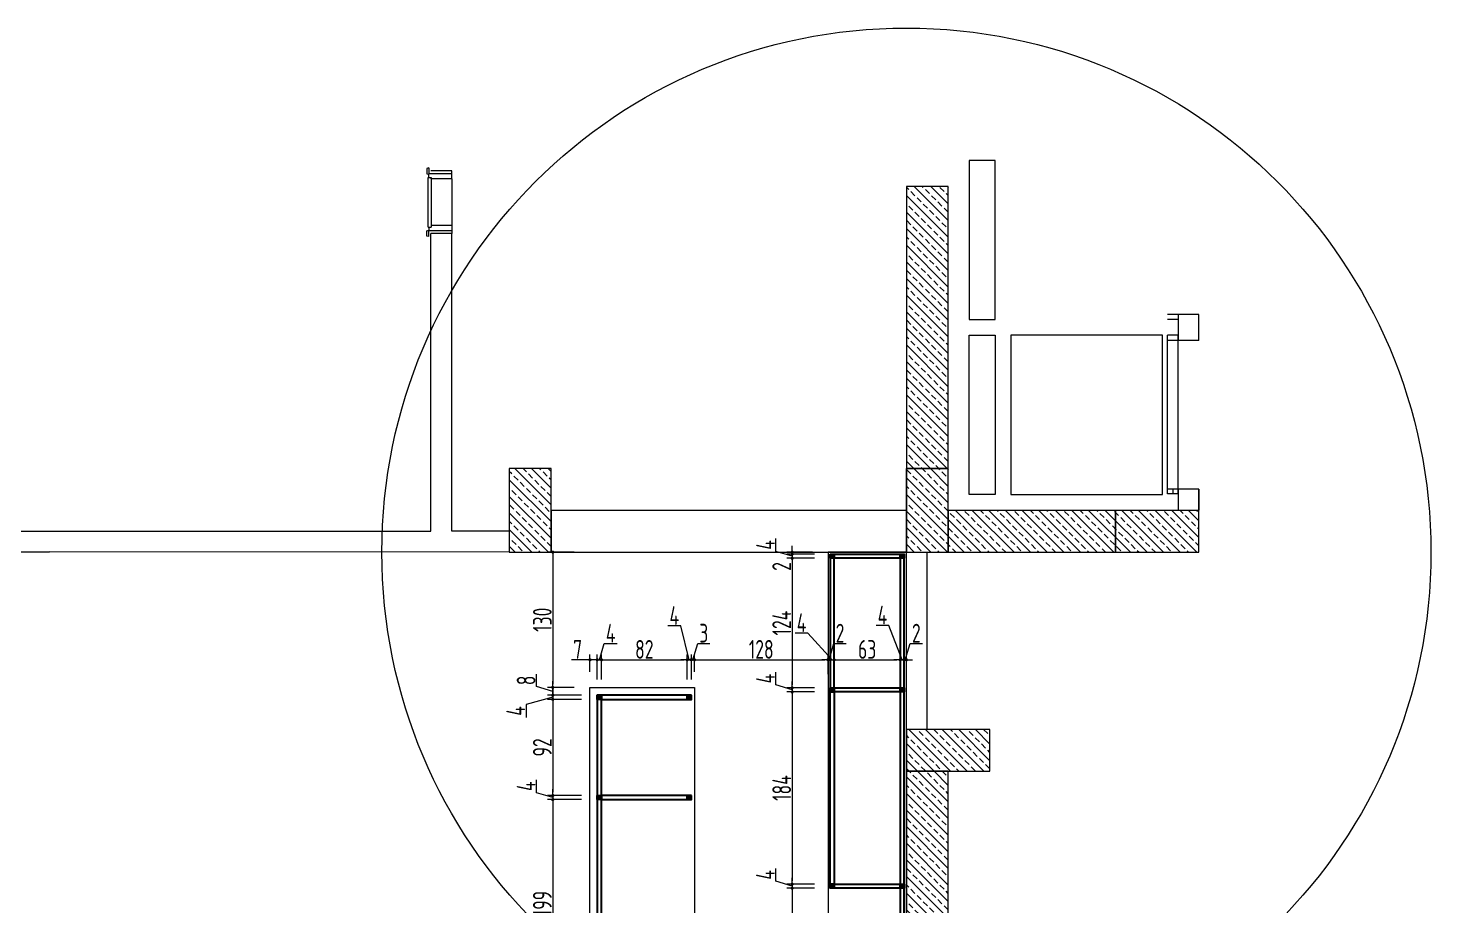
# Model space of a CAD drawing. Extents: x 309271 to 319232, y 6123 to 12941.
# Drawn here: x 310231 to 311573, y 12100 to 12941 of the extents above; entities that cross this region are included whole.
import ezdxf

# ---------------------------------------------------------------- set-up
doc = ezdxf.new("R2010")
doc.units = 0
doc.header["$LTSCALE"] = 25
doc.header["$MEASUREMENT"] = 0
doc.header["$PDSIZE"] = -500
doc.linetypes.add('DASHED', pattern=[0.75, 0.5, -0.25])
doc.linetypes.add('DUZ', pattern=[0])
doc.layers.get('0').update_dxf_attribs({"linetype": 'CONTINUOUS', "lineweight": 0})
doc.layers.get('DEFPOINTS').update_dxf_attribs({"linetype": 'CONTINUOUS', "lineweight": 0})
for name, color, linetype, lineweight in [('1-ASANSÖR', 6, 'DUZ', 0), ('ARK_AHŞAP', 45, 'CONTINUOUS', 15), ('DUVAR', 11, 'CONTINUOUS', 0), ('MERD_IZDUSUM', 8, 'DASHED', 0), ('t_dograma', 4, 'CONTINUOUS', 0), ('t_kolon_rev', 1, 'CONTINUOUS', 0), ('t_kolon_tarama_rev', 9, 'CONTINUOUS', 0)]:
    doc.layers.add(name, color=color, linetype=linetype, lineweight=lineweight)
doc.layers.add('Kıtc-002 Çizgi', color=7, linetype='CONTINUOUS')
doc.layers.add('Kıtc-040 Detay', color=7, linetype='CONTINUOUS')
doc.styles.add('DIM', font='dim', dxfattribs={"width": 0.8})
doc.dimstyles.new('mcv100 OLCU', dxfattribs={"dimtxt": 18, "dimasz": 3, "dimexe": 5, "dimexo": 15, "dimgap": 1, "dimtad": 1, "dimdec": 0, "dimzin": 9, "dimtxsty": 'DIM', "dimblk": 'DOT', "dimcen": 2.5, "dimclrd": 256, "dimclre": 256, "dimclrt": 256, "dimadec": 1, "dimazin": 1, "dimtfac": 1, "dimtdec": 0, "dimtmove": 0, "dimatfit": 3, "dimldrblk": 'DOT', "dimfxl": 1, "dimlwd": -1, "dimlwe": -1, "dimarcsym": 0})
pattern_1 = [(135, (94215.629, -583423.421), (-7.95495129, -7.95495129), []), (135, (94215.629, -583415.466), (-7.95495129, -7.95495129), [5.625, -2.8125])]

# ---------------------------------------------------------------- blocks, each defined once
blk = doc.blocks.new('A$C14D17327')
at = {"layer": 'Kıtc-002 Çizgi', "color": 1, "elevation": 0}
blk.add_lwpolyline([(0, 4), (4, 4), (4, 0), (0, 0)], close=True, dxfattribs=at)
for points in [[(0, 4), (4, 0)], [(0, 0), (4, 4)]]:
    blk.add_lwpolyline(points, dxfattribs=at)
blk = doc.blocks.new('_Dot')
at = {"color": 0, "linetype": 'ByBlock', "lineweight": -2}
blk.add_line((-0.5, 0), (-1, 0), dxfattribs=at)
at = {"color": 0, "linetype": 'ByBlock', "const_width": 0.5}
blk.add_lwpolyline([(-0.25, 0, 1), (0.25, 0, 1)], format="xyb", close=True, dxfattribs=at)
blk = doc.blocks.new('*D155')
at = {"ltscale": 0.1, "transparency": 16777216}
for p, q in [((310753.5, 12439), (310727.9, 12439)), ((310732.9, 12436), (310732.9, 12312.4)), ((310753.5, 12309.4), (310727.9, 12309.4))]:
    blk.add_line(p, q, dxfattribs=at)
at = {"layer": 'DEFPOINTS', "color": 0, "ltscale": 0.1, "transparency": 16777216}
for p in [(310768.5, 12439), (310732.9, 12309.4), (310768.5, 12309.4)]:
    blk.add_point(p, dxfattribs=at)
at = {"ltscale": 0.1, "transparency": 16777216, "xscale": 3, "yscale": 3, "zscale": 3}
for p, rotation in [((310732.9, 12439), 90), ((310732.9, 12309.4), 270)]:
    blk.add_blockref('_Dot', p, dxfattribs=dict(at, rotation=rotation))
at = {"ltscale": 0.1, "transparency": 16777216, "insert": (310722.9, 12374.2), "char_height": 18, "attachment_point": 5, "rotation": 90, "style": 'DIM'}
blk.add_mtext('130', dxfattribs=at)
blk = doc.blocks.new('*D156')
at = {"ltscale": 0.1, "transparency": 16777216}
for p, q in [((310717.4, 12310.3), (310717.4, 12321.9)), ((310732.9, 12312.4), (310732.9, 12315.4)), ((310732.9, 12305.6), (310717.4, 12310.3)), ((310753.5, 12309.4), (310727.9, 12309.4)), ((310760.5, 12301.9), (310727.9, 12301.9)), ((310732.9, 12309.4), (310732.9, 12301.9)), ((310732.9, 12309.4), (310732.9, 12301.9)), ((310732.9, 12298.9), (310732.9, 12295.9))]:
    blk.add_line(p, q, dxfattribs=at)
at = {"layer": 'DEFPOINTS', "color": 0, "ltscale": 0.1, "transparency": 16777216}
for p in [(310732.9, 12301.9), (310768.5, 12309.4), (310775.5, 12301.9)]:
    blk.add_point(p, dxfattribs=at)
at = {"ltscale": 0.1, "transparency": 16777216, "xscale": 3, "yscale": 3, "zscale": 3}
for p, rotation in [((310732.9, 12309.4), 270), ((310732.9, 12301.9), 90)]:
    blk.add_blockref('_Dot', p, dxfattribs=dict(at, rotation=rotation))
at = {"ltscale": 0.1, "transparency": 16777216, "insert": (310707.4, 12316.1), "char_height": 18, "attachment_point": 5, "rotation": 90, "style": 'DIM'}
blk.add_mtext('8', dxfattribs=at)
blk = doc.blocks.new('*D157')
at = {"ltscale": 0.1, "transparency": 16777216}
for p, q in [((310732.9, 12299.9), (310707.4, 12292.9)), ((310760.5, 12301.9), (310727.9, 12301.9)), ((310732.9, 12304.9), (310732.9, 12307.9)), ((310732.9, 12301.9), (310732.9, 12297.9)), ((310732.9, 12301.9), (310732.9, 12297.9)), ((310707.4, 12292.9), (310707.4, 12280.6)), ((310760.5, 12297.9), (310727.9, 12297.9)), ((310732.9, 12294.9), (310732.9, 12291.9))]:
    blk.add_line(p, q, dxfattribs=at)
at = {"layer": 'DEFPOINTS', "color": 0, "ltscale": 0.1, "transparency": 16777216}
for p in [(310775.5, 12301.9), (310732.9, 12297.9), (310775.5, 12297.9)]:
    blk.add_point(p, dxfattribs=at)
at = {"ltscale": 0.1, "transparency": 16777216, "xscale": 3, "yscale": 3, "zscale": 3}
for p, rotation in [((310732.9, 12301.9), 270), ((310732.9, 12297.9), 90)]:
    blk.add_blockref('_Dot', p, dxfattribs=dict(at, rotation=rotation))
at = {"ltscale": 0.1, "transparency": 16777216, "insert": (310697.4, 12286.8), "char_height": 18, "attachment_point": 5, "rotation": 90, "style": 'DIM'}
blk.add_mtext('4', dxfattribs=at)
blk = doc.blocks.new('*D158')
at = {"ltscale": 0.1, "transparency": 16777216}
for p, q in [((310760.5, 12297.9), (310727.9, 12297.9)), ((310732.9, 12294.9), (310732.9, 12208.9)), ((310760.5, 12205.9), (310727.9, 12205.9))]:
    blk.add_line(p, q, dxfattribs=at)
at = {"layer": 'DEFPOINTS', "color": 0, "ltscale": 0.1, "transparency": 16777216}
for p in [(310775.5, 12297.9), (310732.9, 12205.9), (310775.5, 12205.9)]:
    blk.add_point(p, dxfattribs=at)
at = {"ltscale": 0.1, "transparency": 16777216, "xscale": 3, "yscale": 3, "zscale": 3}
for p, rotation in [((310732.9, 12297.9), 90), ((310732.9, 12205.9), 270)]:
    blk.add_blockref('_Dot', p, dxfattribs=dict(at, rotation=rotation))
at = {"ltscale": 0.1, "transparency": 16777216, "insert": (310722.9, 12251.9), "char_height": 18, "attachment_point": 5, "rotation": 90, "style": 'DIM'}
blk.add_mtext('92', dxfattribs=at)
blk = doc.blocks.new('*D167')
at = {"ltscale": 0.1, "transparency": 16777216}
for p, q in [((310717.4, 12208.5), (310717.4, 12220.8)), ((310732.9, 12203.9), (310717.4, 12208.5)), ((310760.5, 12205.9), (310727.9, 12205.9)), ((310732.9, 12208.9), (310732.9, 12211.9)), ((310732.9, 12205.9), (310732.9, 12201.9)), ((310732.9, 12205.9), (310732.9, 12201.9)), ((310760.5, 12201.9), (310727.9, 12201.9)), ((310732.9, 12198.9), (310732.9, 12195.9))]:
    blk.add_line(p, q, dxfattribs=at)
at = {"layer": 'DEFPOINTS', "color": 0, "ltscale": 0.1, "transparency": 16777216}
for p in [(310775.5, 12205.9), (310732.9, 12201.9), (310775.5, 12201.9)]:
    blk.add_point(p, dxfattribs=at)
at = {"ltscale": 0.1, "transparency": 16777216, "xscale": 3, "yscale": 3, "zscale": 3}
for p, rotation in [((310732.9, 12205.9), 270), ((310732.9, 12201.9), 90)]:
    blk.add_blockref('_Dot', p, dxfattribs=dict(at, rotation=rotation))
at = {"ltscale": 0.1, "transparency": 16777216, "insert": (310707.4, 12214.7), "char_height": 18, "attachment_point": 5, "rotation": 90, "style": 'DIM'}
blk.add_mtext('4', dxfattribs=at)
blk = doc.blocks.new('*D168')
at = {"ltscale": 0.1, "transparency": 16777216}
for p, q in [((310760.5, 12201.9), (310727.9, 12201.9)), ((310732.9, 12198.9), (310732.9, 12005.9)), ((310760.5, 12002.9), (310727.9, 12002.9))]:
    blk.add_line(p, q, dxfattribs=at)
at = {"layer": 'DEFPOINTS', "color": 0, "ltscale": 0.1, "transparency": 16777216}
for p in [(310775.5, 12201.9), (310732.9, 12002.9), (310775.5, 12002.9)]:
    blk.add_point(p, dxfattribs=at)
at = {"ltscale": 0.1, "transparency": 16777216, "xscale": 3, "yscale": 3, "zscale": 3}
for p, rotation in [((310732.9, 12201.9), 90), ((310732.9, 12002.9), 270)]:
    blk.add_blockref('_Dot', p, dxfattribs=dict(at, rotation=rotation))
at = {"ltscale": 0.1, "transparency": 16777216, "insert": (310722.9, 12102.4), "char_height": 18, "attachment_point": 5, "rotation": 90, "style": 'DIM'}
blk.add_mtext('199', dxfattribs=at)
blk = doc.blocks.new('*D175')
at = {"ltscale": 0.1, "transparency": 16777216}
for p, q in [((310768.5, 12324.4), (310768.5, 12340.8)), ((310775.5, 12316.9), (310775.5, 12340.8)), ((310765.5, 12335.8), (310750.9, 12335.8)), ((310775.5, 12335.8), (310768.5, 12335.8)), ((310778.5, 12335.8), (310781.5, 12335.8))]:
    blk.add_line(p, q, dxfattribs=at)
at = {"layer": 'DEFPOINTS', "color": 0, "ltscale": 0.1, "transparency": 16777216}
for p in [(310775.5, 12335.8), (310768.5, 12309.4), (310775.5, 12301.9)]:
    blk.add_point(p, dxfattribs=at)
at = {"ltscale": 0.1, "transparency": 16777216, "xscale": 3, "yscale": 3, "zscale": 3}
blk.add_blockref('_Dot', (310768.5, 12335.8), dxfattribs=at)
at = {"ltscale": 0.1, "transparency": 16777216, "xscale": 3, "yscale": 3, "zscale": 3, "rotation": 180}
blk.add_blockref('_Dot', (310775.5, 12335.8), dxfattribs=at)
at = {"ltscale": 0.1, "transparency": 16777216, "insert": (310756.7, 12345.8), "char_height": 18, "attachment_point": 5, "style": 'DIM'}
blk.add_mtext('7', dxfattribs=at)
blk = doc.blocks.new('*D176')
at = {"ltscale": 0.1, "transparency": 16777216}
for p, q in [((310775.5, 12316.9), (310775.5, 12340.8)), ((310777.5, 12335.8), (310782.1, 12351.3)), ((310779.5, 12316.9), (310779.5, 12340.8)), ((310782.1, 12351.3), (310794.4, 12351.3)), ((310772.5, 12335.8), (310769.5, 12335.8)), ((310775.5, 12335.8), (310779.5, 12335.8)), ((310775.5, 12335.8), (310779.5, 12335.8)), ((310782.5, 12335.8), (310785.5, 12335.8))]:
    blk.add_line(p, q, dxfattribs=at)
at = {"layer": 'DEFPOINTS', "color": 0, "ltscale": 0.1, "transparency": 16777216}
for p in [(310779.5, 12335.8), (310775.5, 12301.9), (310779.5, 12301.9)]:
    blk.add_point(p, dxfattribs=at)
at = {"ltscale": 0.1, "transparency": 16777216, "xscale": 3, "yscale": 3, "zscale": 3}
blk.add_blockref('_Dot', (310775.5, 12335.8), dxfattribs=at)
at = {"ltscale": 0.1, "transparency": 16777216, "xscale": 3, "yscale": 3, "zscale": 3, "rotation": 180}
blk.add_blockref('_Dot', (310779.5, 12335.8), dxfattribs=at)
at = {"ltscale": 0.1, "transparency": 16777216, "insert": (310788.3, 12361.3), "char_height": 18, "attachment_point": 5, "style": 'DIM'}
blk.add_mtext('4', dxfattribs=at)
blk = doc.blocks.new('*D177')
at = {"ltscale": 0.1, "transparency": 16777216}
for p, q in [((310779.5, 12316.9), (310779.5, 12340.8)), ((310861.5, 12316.9), (310861.5, 12340.8)), ((310782.5, 12335.8), (310858.5, 12335.8))]:
    blk.add_line(p, q, dxfattribs=at)
at = {"layer": 'DEFPOINTS', "color": 0, "ltscale": 0.1, "transparency": 16777216}
for p in [(310861.5, 12335.8), (310779.5, 12301.9), (310861.5, 12301.9)]:
    blk.add_point(p, dxfattribs=at)
at = {"ltscale": 0.1, "transparency": 16777216, "xscale": 3, "yscale": 3, "zscale": 3, "rotation": 180}
blk.add_blockref('_Dot', (310779.5, 12335.8), dxfattribs=at)
at = {"ltscale": 0.1, "transparency": 16777216, "xscale": 3, "yscale": 3, "zscale": 3}
blk.add_blockref('_Dot', (310861.5, 12335.8), dxfattribs=at)
at = {"ltscale": 0.1, "transparency": 16777216, "insert": (310820.5, 12345.8), "char_height": 18, "attachment_point": 5, "style": 'DIM'}
blk.add_mtext('82', dxfattribs=at)
blk = doc.blocks.new('*D178')
at = {"ltscale": 0.1, "transparency": 16777216}
for p, q in [((310855.4, 12368.2), (310843.1, 12368.2)), ((310863.5, 12335.8), (310855.4, 12368.2)), ((310861.5, 12316.9), (310861.5, 12340.8)), ((310865.5, 12316.9), (310865.5, 12340.8)), ((310858.5, 12335.8), (310855.5, 12335.8)), ((310861.5, 12335.8), (310865.5, 12335.8)), ((310861.5, 12335.8), (310865.5, 12335.8)), ((310868.5, 12335.8), (310871.5, 12335.8))]:
    blk.add_line(p, q, dxfattribs=at)
at = {"layer": 'DEFPOINTS', "color": 0, "ltscale": 0.1, "transparency": 16777216}
for p in [(310865.5, 12335.8), (310861.5, 12301.9), (310865.5, 12301.9)]:
    blk.add_point(p, dxfattribs=at)
at = {"ltscale": 0.1, "transparency": 16777216, "xscale": 3, "yscale": 3, "zscale": 3}
blk.add_blockref('_Dot', (310861.5, 12335.8), dxfattribs=at)
at = {"ltscale": 0.1, "transparency": 16777216, "xscale": 3, "yscale": 3, "zscale": 3, "rotation": 180}
blk.add_blockref('_Dot', (310865.5, 12335.8), dxfattribs=at)
at = {"ltscale": 0.1, "transparency": 16777216, "insert": (310849.2, 12378.2), "char_height": 18, "attachment_point": 5, "style": 'DIM'}
blk.add_mtext('4', dxfattribs=at)
blk = doc.blocks.new('*D179')
at = {"ltscale": 0.1, "transparency": 16777216}
for p, q in [((310865.5, 12316.9), (310865.5, 12340.8)), ((310867, 12335.8), (310871.6, 12351.3)), ((310868.5, 12324.4), (310868.5, 12340.8)), ((310871.6, 12351.3), (310883.2, 12351.3)), ((310862.5, 12335.8), (310859.5, 12335.8)), ((310865.5, 12335.8), (310868.5, 12335.8)), ((310865.5, 12335.8), (310868.5, 12335.8)), ((310871.5, 12335.8), (310874.5, 12335.8))]:
    blk.add_line(p, q, dxfattribs=at)
at = {"layer": 'DEFPOINTS', "color": 0, "ltscale": 0.1, "transparency": 16777216}
for p in [(310868.5, 12335.8), (310865.5, 12301.9), (310868.5, 12309.4)]:
    blk.add_point(p, dxfattribs=at)
at = {"ltscale": 0.1, "transparency": 16777216, "xscale": 3, "yscale": 3, "zscale": 3}
blk.add_blockref('_Dot', (310865.5, 12335.8), dxfattribs=at)
at = {"ltscale": 0.1, "transparency": 16777216, "xscale": 3, "yscale": 3, "zscale": 3, "rotation": 180}
blk.add_blockref('_Dot', (310868.5, 12335.8), dxfattribs=at)
at = {"ltscale": 0.1, "transparency": 16777216, "insert": (310877.4, 12361.3), "char_height": 18, "attachment_point": 5, "style": 'DIM'}
blk.add_mtext('3', dxfattribs=at)
blk = doc.blocks.new('*D180')
at = {"ltscale": 0.1, "transparency": 16777216}
for p, q in [((310868.5, 12324.4), (310868.5, 12340.8)), ((310996.3, 12322), (310996.3, 12340.8)), ((310871.5, 12335.8), (310993.3, 12335.8))]:
    blk.add_line(p, q, dxfattribs=at)
at = {"layer": 'DEFPOINTS', "color": 0, "ltscale": 0.1, "transparency": 16777216}
for p in [(310996.3, 12335.8), (310868.5, 12309.4), (310996.3, 12307)]:
    blk.add_point(p, dxfattribs=at)
at = {"ltscale": 0.1, "transparency": 16777216, "xscale": 3, "yscale": 3, "zscale": 3, "rotation": 180}
blk.add_blockref('_Dot', (310868.5, 12335.8), dxfattribs=at)
at = {"ltscale": 0.1, "transparency": 16777216, "xscale": 3, "yscale": 3, "zscale": 3}
blk.add_blockref('_Dot', (310996.3, 12335.8), dxfattribs=at)
at = {"ltscale": 0.1, "transparency": 16777216, "insert": (310932.4, 12345.8), "char_height": 18, "attachment_point": 5, "style": 'DIM'}
blk.add_mtext('128', dxfattribs=at)
blk = doc.blocks.new('*D181')
at = {"ltscale": 0.1, "transparency": 16777216}
for p, q in [((310996.3, 12322), (310996.3, 12340.8)), ((310997.3, 12335.8), (311002, 12351.3)), ((310998.3, 12324), (310998.3, 12340.8)), ((311002, 12351.3), (311013.6, 12351.3)), ((310993.3, 12335.8), (310990.3, 12335.8)), ((310996.3, 12335.8), (310998.3, 12335.8)), ((310996.3, 12335.8), (310998.3, 12335.8)), ((311001.3, 12335.8), (311004.3, 12335.8))]:
    blk.add_line(p, q, dxfattribs=at)
at = {"layer": 'DEFPOINTS', "color": 0, "ltscale": 0.1, "transparency": 16777216}
for p in [(310998.3, 12335.8), (310996.3, 12307), (310998.3, 12309)]:
    blk.add_point(p, dxfattribs=at)
at = {"ltscale": 0.1, "transparency": 16777216, "xscale": 3, "yscale": 3, "zscale": 3}
blk.add_blockref('_Dot', (310996.3, 12335.8), dxfattribs=at)
at = {"ltscale": 0.1, "transparency": 16777216, "xscale": 3, "yscale": 3, "zscale": 3, "rotation": 180}
blk.add_blockref('_Dot', (310998.3, 12335.8), dxfattribs=at)
at = {"ltscale": 0.1, "transparency": 16777216, "insert": (311007.8, 12361.3), "char_height": 18, "attachment_point": 5, "style": 'DIM'}
blk.add_mtext('2', dxfattribs=at)
blk = doc.blocks.new('*D182')
at = {"ltscale": 0.1, "transparency": 16777216}
for p, q in [((310977.1, 12361.3), (310964.9, 12361.3)), ((311000.3, 12335.8), (310977.1, 12361.3)), ((310998.3, 12324), (310998.3, 12340.8)), ((311002.3, 12324), (311002.3, 12340.8)), ((310995.3, 12335.8), (310992.3, 12335.8)), ((310998.3, 12335.8), (311002.3, 12335.8)), ((310998.3, 12335.8), (311002.3, 12335.8)), ((311005.3, 12335.8), (311008.3, 12335.8))]:
    blk.add_line(p, q, dxfattribs=at)
at = {"layer": 'DEFPOINTS', "color": 0, "ltscale": 0.1, "transparency": 16777216}
for p in [(311002.3, 12335.8), (310998.3, 12309), (311002.3, 12309)]:
    blk.add_point(p, dxfattribs=at)
at = {"ltscale": 0.1, "transparency": 16777216, "xscale": 3, "yscale": 3, "zscale": 3}
blk.add_blockref('_Dot', (310998.3, 12335.8), dxfattribs=at)
at = {"ltscale": 0.1, "transparency": 16777216, "xscale": 3, "yscale": 3, "zscale": 3, "rotation": 180}
blk.add_blockref('_Dot', (311002.3, 12335.8), dxfattribs=at)
at = {"ltscale": 0.1, "transparency": 16777216, "insert": (310971, 12371.3), "char_height": 18, "attachment_point": 5, "style": 'DIM'}
blk.add_mtext('4', dxfattribs=at)
blk = doc.blocks.new('*D183')
at = {"ltscale": 0.1, "transparency": 16777216}
for p, q in [((311002.3, 12324), (311002.3, 12340.8)), ((311065.3, 12324), (311065.3, 12340.8)), ((311005.3, 12335.8), (311062.3, 12335.8))]:
    blk.add_line(p, q, dxfattribs=at)
at = {"layer": 'DEFPOINTS', "color": 0, "ltscale": 0.1, "transparency": 16777216}
for p in [(311065.3, 12335.8), (311002.3, 12309), (311065.3, 12309)]:
    blk.add_point(p, dxfattribs=at)
at = {"ltscale": 0.1, "transparency": 16777216, "xscale": 3, "yscale": 3, "zscale": 3, "rotation": 180}
blk.add_blockref('_Dot', (311002.3, 12335.8), dxfattribs=at)
at = {"ltscale": 0.1, "transparency": 16777216, "xscale": 3, "yscale": 3, "zscale": 3}
blk.add_blockref('_Dot', (311065.3, 12335.8), dxfattribs=at)
at = {"ltscale": 0.1, "transparency": 16777216, "insert": (311033.8, 12345.8), "char_height": 18, "attachment_point": 5, "style": 'DIM'}
blk.add_mtext('63', dxfattribs=at)
blk = doc.blocks.new('*D184')
at = {"ltscale": 0.1, "transparency": 16777216}
for p, q in [((311054.6, 12368.7), (311042.3, 12368.7)), ((311067.3, 12335.8), (311054.6, 12368.7)), ((311065.3, 12324), (311065.3, 12340.8)), ((311069.3, 12324), (311069.3, 12340.8)), ((311062.3, 12335.8), (311059.3, 12335.8)), ((311065.3, 12335.8), (311069.3, 12335.8)), ((311065.3, 12335.8), (311069.3, 12335.8)), ((311072.3, 12335.8), (311075.3, 12335.8))]:
    blk.add_line(p, q, dxfattribs=at)
at = {"layer": 'DEFPOINTS', "color": 0, "ltscale": 0.1, "transparency": 16777216}
for p in [(311069.3, 12335.8), (311065.3, 12309), (311069.3, 12309)]:
    blk.add_point(p, dxfattribs=at)
at = {"ltscale": 0.1, "transparency": 16777216, "xscale": 3, "yscale": 3, "zscale": 3}
blk.add_blockref('_Dot', (311065.3, 12335.8), dxfattribs=at)
at = {"ltscale": 0.1, "transparency": 16777216, "xscale": 3, "yscale": 3, "zscale": 3, "rotation": 180}
blk.add_blockref('_Dot', (311069.3, 12335.8), dxfattribs=at)
at = {"ltscale": 0.1, "transparency": 16777216, "insert": (311048.4, 12378.7), "char_height": 18, "attachment_point": 5, "style": 'DIM'}
blk.add_mtext('4', dxfattribs=at)
blk = doc.blocks.new('*D185')
at = {"ltscale": 0.1, "transparency": 16777216}
for p, q in [((311069.3, 12324), (311069.3, 12340.8)), ((311070.3, 12335.8), (311075, 12351.3)), ((311071.3, 12324), (311071.3, 12340.8)), ((311075, 12351.3), (311086.6, 12351.3)), ((311066.3, 12335.8), (311063.3, 12335.8)), ((311069.3, 12335.8), (311071.3, 12335.8)), ((311069.3, 12335.8), (311071.3, 12335.8)), ((311074.3, 12335.8), (311077.3, 12335.8))]:
    blk.add_line(p, q, dxfattribs=at)
at = {"layer": 'DEFPOINTS', "color": 0, "ltscale": 0.1, "transparency": 16777216}
for p in [(311071.3, 12335.8), (311069.3, 12309), (311071.3, 12309)]:
    blk.add_point(p, dxfattribs=at)
at = {"ltscale": 0.1, "transparency": 16777216, "xscale": 3, "yscale": 3, "zscale": 3}
blk.add_blockref('_Dot', (311069.3, 12335.8), dxfattribs=at)
at = {"ltscale": 0.1, "transparency": 16777216, "xscale": 3, "yscale": 3, "zscale": 3, "rotation": 180}
blk.add_blockref('_Dot', (311071.3, 12335.8), dxfattribs=at)
at = {"ltscale": 0.1, "transparency": 16777216, "insert": (311080.8, 12361.3), "char_height": 18, "attachment_point": 5, "style": 'DIM'}
blk.add_mtext('2', dxfattribs=at)
blk = doc.blocks.new('*D186')
at = {"ltscale": 0.1, "transparency": 16777216}
for p, q in [((310981.3, 12439), (310957, 12439)), ((310983.3, 12437), (310957, 12437)), ((310962, 12442), (310962, 12445)), ((310962, 12439), (310962, 12437)), ((310962, 12434), (310962, 12419.4))]:
    blk.add_line(p, q, dxfattribs=at)
at = {"layer": 'DEFPOINTS', "color": 0, "ltscale": 0.1, "transparency": 16777216}
for p in [(310962, 12437), (310996.3, 12439), (310998.3, 12437)]:
    blk.add_point(p, dxfattribs=at)
at = {"ltscale": 0.1, "transparency": 16777216, "xscale": 3, "yscale": 3, "zscale": 3}
for p, rotation in [((310962, 12439), 270), ((310962, 12437), 90)]:
    blk.add_blockref('_Dot', p, dxfattribs=dict(at, rotation=rotation))
at = {"ltscale": 0.1, "transparency": 16777216, "insert": (310952, 12425.2), "char_height": 18, "attachment_point": 5, "rotation": 90, "style": 'DIM'}
blk.add_mtext('2', dxfattribs=at)
blk = doc.blocks.new('*D187')
at = {"ltscale": 0.1, "transparency": 16777216}
for p, q in [((310946.5, 12439.7), (310946.5, 12451.9)), ((310962, 12435), (310946.5, 12439.7)), ((310983.3, 12437), (310957, 12437)), ((310983.3, 12433), (310957, 12433)), ((310962, 12440), (310962, 12443)), ((310962, 12437), (310962, 12433)), ((310962, 12437), (310962, 12433)), ((310962, 12430), (310962, 12427))]:
    blk.add_line(p, q, dxfattribs=at)
at = {"layer": 'DEFPOINTS', "color": 0, "ltscale": 0.1, "transparency": 16777216}
for p in [(310962, 12433), (310998.3, 12437), (310998.3, 12433)]:
    blk.add_point(p, dxfattribs=at)
at = {"ltscale": 0.1, "transparency": 16777216, "xscale": 3, "yscale": 3, "zscale": 3}
for p, rotation in [((310962, 12437), 270), ((310962, 12433), 90)]:
    blk.add_blockref('_Dot', p, dxfattribs=dict(at, rotation=rotation))
at = {"ltscale": 0.1, "transparency": 16777216, "insert": (310936.5, 12445.8), "char_height": 18, "attachment_point": 5, "rotation": 90, "style": 'DIM'}
blk.add_mtext('4', dxfattribs=at)
blk = doc.blocks.new('*D188')
at = {"ltscale": 0.1, "transparency": 16777216}
for p, q in [((310983.3, 12433), (310957, 12433)), ((310962, 12430), (310962, 12312)), ((310983.3, 12309), (310957, 12309))]:
    blk.add_line(p, q, dxfattribs=at)
at = {"layer": 'DEFPOINTS', "color": 0, "ltscale": 0.1, "transparency": 16777216}
for p in [(310998.3, 12433), (310962, 12309), (310998.3, 12309)]:
    blk.add_point(p, dxfattribs=at)
at = {"ltscale": 0.1, "transparency": 16777216, "xscale": 3, "yscale": 3, "zscale": 3}
for p, rotation in [((310962, 12433), 90), ((310962, 12309), 270)]:
    blk.add_blockref('_Dot', p, dxfattribs=dict(at, rotation=rotation))
at = {"ltscale": 0.1, "transparency": 16777216, "insert": (310952, 12371), "char_height": 18, "attachment_point": 5, "rotation": 90, "style": 'DIM'}
blk.add_mtext('124', dxfattribs=at)
blk = doc.blocks.new('*D189')
at = {"ltscale": 0.1, "transparency": 16777216}
for p, q in [((310946.5, 12311.7), (310946.5, 12323.9)), ((310962, 12312), (310962, 12315)), ((310962, 12307), (310946.5, 12311.7)), ((310983.3, 12309), (310957, 12309)), ((310983.3, 12305), (310957, 12305)), ((310962, 12309), (310962, 12305)), ((310962, 12309), (310962, 12305)), ((310962, 12302), (310962, 12299))]:
    blk.add_line(p, q, dxfattribs=at)
at = {"layer": 'DEFPOINTS', "color": 0, "ltscale": 0.1, "transparency": 16777216}
for p in [(310962, 12305), (310998.3, 12309), (310998.3, 12305)]:
    blk.add_point(p, dxfattribs=at)
at = {"ltscale": 0.1, "transparency": 16777216, "xscale": 3, "yscale": 3, "zscale": 3}
for p, rotation in [((310962, 12309), 270), ((310962, 12305), 90)]:
    blk.add_blockref('_Dot', p, dxfattribs=dict(at, rotation=rotation))
at = {"ltscale": 0.1, "transparency": 16777216, "insert": (310936.5, 12317.8), "char_height": 18, "attachment_point": 5, "rotation": 90, "style": 'DIM'}
blk.add_mtext('4', dxfattribs=at)
blk = doc.blocks.new('*D190')
at = {"ltscale": 0.1, "transparency": 16777216}
for p, q in [((310983.3, 12305), (310957, 12305)), ((310962, 12302), (310962, 12124)), ((310983.3, 12121), (310957, 12121))]:
    blk.add_line(p, q, dxfattribs=at)
at = {"layer": 'DEFPOINTS', "color": 0, "ltscale": 0.1, "transparency": 16777216}
for p in [(310998.3, 12305), (310962, 12121), (310998.3, 12121)]:
    blk.add_point(p, dxfattribs=at)
at = {"ltscale": 0.1, "transparency": 16777216, "xscale": 3, "yscale": 3, "zscale": 3}
for p, rotation in [((310962, 12305), 90), ((310962, 12121), 270)]:
    blk.add_blockref('_Dot', p, dxfattribs=dict(at, rotation=rotation))
at = {"ltscale": 0.1, "transparency": 16777216, "insert": (310952, 12213), "char_height": 18, "attachment_point": 5, "rotation": 90, "style": 'DIM'}
blk.add_mtext('184', dxfattribs=at)
blk = doc.blocks.new('*D191')
at = {"ltscale": 0.1, "transparency": 16777216}
for p, q in [((310946.5, 12123.7), (310946.5, 12135.9)), ((310962, 12124), (310962, 12127)), ((310962, 12119), (310946.5, 12123.7)), ((310983.3, 12121), (310957, 12121)), ((310983.3, 12117), (310957, 12117)), ((310962, 12121), (310962, 12117)), ((310962, 12121), (310962, 12117)), ((310962, 12114), (310962, 12111))]:
    blk.add_line(p, q, dxfattribs=at)
at = {"layer": 'DEFPOINTS', "color": 0, "ltscale": 0.1, "transparency": 16777216}
for p in [(310962, 12117), (310998.3, 12121), (310998.3, 12117)]:
    blk.add_point(p, dxfattribs=at)
at = {"ltscale": 0.1, "transparency": 16777216, "xscale": 3, "yscale": 3, "zscale": 3}
for p, rotation in [((310962, 12121), 270), ((310962, 12117), 90)]:
    blk.add_blockref('_Dot', p, dxfattribs=dict(at, rotation=rotation))
at = {"ltscale": 0.1, "transparency": 16777216, "insert": (310936.5, 12129.8), "char_height": 18, "attachment_point": 5, "rotation": 90, "style": 'DIM'}
blk.add_mtext('4', dxfattribs=at)
blk = doc.blocks.new('*D192')
at = {"ltscale": 0.1, "transparency": 16777216}
for p, q in [((310983.3, 12117), (310957, 12117)), ((310962, 12114), (310962, 11982)), ((310983.3, 11979), (310957, 11979))]:
    blk.add_line(p, q, dxfattribs=at)
at = {"layer": 'DEFPOINTS', "color": 0, "ltscale": 0.1, "transparency": 16777216}
for p in [(310998.3, 12117), (310962, 11979), (310998.3, 11979)]:
    blk.add_point(p, dxfattribs=at)
at = {"ltscale": 0.1, "transparency": 16777216, "xscale": 3, "yscale": 3, "zscale": 3}
for p, rotation in [((310962, 12117), 90), ((310962, 11979), 270)]:
    blk.add_blockref('_Dot', p, dxfattribs=dict(at, rotation=rotation))
at = {"ltscale": 0.1, "transparency": 16777216, "insert": (310952, 12048), "char_height": 18, "attachment_point": 5, "rotation": 90, "style": 'DIM'}
blk.add_mtext('138', dxfattribs=at)

msp = doc.modelspace()

# ---------------------------------------------------------------- hatches: boundary and pattern name
at = {"layer": 't_kolon_tarama_rev'}
h = msp.add_hatch(dxfattribs=at)
h.set_pattern_fill('ANSI33', color=256, scale=45, angle=90, style=0)
h.set_pattern_definition(pattern_1)
h.paths.add_polyline_path([(311071.3, 12789.1), (311071.3, 12789.1), (311071.3, 12518.9), (311111.3, 12518.9), (311111.3, 12789.1)])
h = msp.add_hatch(dxfattribs=at)
h.set_pattern_fill('ANSI33', color=256, scale=45, angle=90, style=0)
h.set_pattern_definition(pattern_1)
h.paths.add_polyline_path([(310691.3, 12518.9), (310691.3, 12438.9), (310731.3, 12438.9), (310731.3, 12518.9)])
h = msp.add_hatch(dxfattribs=at)
h.set_pattern_fill('ANSI33', color=256, scale=45, angle=90, style=0)
h.set_pattern_definition(pattern_1)
h.paths.add_polyline_path([(311071.3, 12518.9), (311071.3, 12438.9), (311111.3, 12438.9), (311111.3, 12518.9)])
h = msp.add_hatch(dxfattribs=at)
h.set_pattern_fill('ANSI33', color=256, scale=45, angle=90, style=0)
h.set_pattern_definition(pattern_1)
h.paths.add_polyline_path([(311271.3, 12478.9), (311271.3, 12438.9), (311351.3, 12438.9), (311351.3, 12478.9)])
h.paths.add_polyline_path([(311111.3, 12478.9), (311111.3, 12438.9), (311271.3, 12438.9), (311271.3, 12478.9)])
h = msp.add_hatch(dxfattribs=at)
h.set_pattern_fill('ANSI33', color=256, scale=45, angle=90, style=0)
h.set_pattern_definition(pattern_1)
h.paths.add_polyline_path([(311071.3, 12269.1), (311071.3, 12229.1), (311151.3, 12229.1), (311151.3, 12269.1)])
h = msp.add_hatch(dxfattribs=at)
h.set_pattern_fill('ANSI33', color=256, scale=45, angle=90, style=0)
h.set_pattern_definition(pattern_1)
h.paths.add_polyline_path([(311071.3, 12229.1), (311071.3, 12018.9), (311111.3, 12018.9), (311111.3, 12229.1)])

# ---------------------------------------------------------------- linework, layer by layer
at = {"ltscale": 0.1}
msp.add_circle((311071.3, 12438.9), 502, dxfattribs=at)
at = {"layer": '1-ASANSÖR', "ltscale": 10}
for points in [[(311156.3, 12661.6), (311156.3, 12814.1), (311131.3, 12814.1), (311131.3, 12661.6)], [(311156.3, 12646.6), (311156.3, 12494.1), (311131.3, 12494.1), (311131.3, 12646.6)]]:
    msp.add_lwpolyline(points, close=True, dxfattribs=at)
msp.add_lwpolyline([(311316.3, 12494.1), (311316.3, 12646.6), (311171.3, 12646.6), (311171.3, 12494.1), (311316.3, 12494.1)], dxfattribs=at)
at = {"layer": 'ARK_AHŞAP'}
for points in [[(310996.3, 11541), (311071.3, 11541), (311071.3, 12439), (310996.3, 12439)], [(310868.5, 11579.9), (310768.5, 11579.9), (310768.5, 12309.4), (310868.5, 12309.4), (310868.5, 11691.8), (310868.5, 11691.8)]]:
    msp.add_lwpolyline(points, close=True, dxfattribs=at)
at = {"layer": 'DUVAR'}
for p, q in [((310636.3, 12804.1), (310616.3, 12804.1)), ((310616.3, 12459.1), (310616.3, 12744.1)), ((310636.3, 12744.1), (310616.3, 12744.1)), ((310636.3, 12459.1), (310636.3, 12744.1)), ((311331.3, 12666.6), (311331.3, 12641.6)), ((311351.3, 12666.6), (311331.3, 12666.6)), ((311351.3, 12641.6), (311351.3, 12666.6)), ((311351.3, 12641.6), (311351.3, 12666.6)), ((311351.3, 12641.6), (311331.3, 12641.6)), ((311071.3, 12269.3), (311071.3, 12518.9)), ((311331.3, 12499.1), (311331.3, 12479.1)), ((311351.3, 12499.1), (311331.3, 12499.1)), ((311351.3, 12479.1), (311351.3, 12499.1)), ((311351.3, 12479.1), (311351.3, 12499.1)), ((311351.3, 12499.1), (311351.3, 12479.1)), ((311351.3, 12479.1), (311351.3, 12499.1)), ((310691.3, 12459.1), (310636.3, 12459.1)), ((309831.3, 12439.1), (310251.3, 12439.1)), ((310691.3, 12438.9), (310251.3, 12439.1)), ((311091.3, 12269.1), (311091.3, 12439.1))]:
    msp.add_line(p, q, dxfattribs=at)
msp.add_lwpolyline([(309401.3, 12289), (309401.3, 12459.1), (310616.3, 12459.1)], dxfattribs=at)
at = {"layer": 'Kıtc-002 Çizgi', "color": 1}
for points in [[(311002.3, 12433), (310998.3, 12433), (310998.3, 12309), (311002.3, 12309)], [(311065.3, 12433), (311002.3, 12433), (311002.3, 12437), (311065.3, 12437)], [(311065.3, 11543), (311069.3, 11543), (311069.3, 12433), (311065.3, 12433)], [(310779.5, 12301.9), (310775.5, 12301.9), (310775.5, 11585.9), (310779.5, 11585.9)], [(310779.5, 12297.9), (310861.5, 12297.9), (310861.5, 12301.9), (310779.5, 12301.9)], [(310998.3, 12305), (311002.3, 12305), (311002.3, 12121), (310998.3, 12121)], [(311065.3, 12305), (311002.3, 12305), (311002.3, 12309), (311065.3, 12309)], [(310779.5, 12201.9), (310861.5, 12201.9), (310861.5, 12205.9), (310779.5, 12205.9)], [(311065.3, 12117), (311002.3, 12117), (311002.3, 12121), (311065.3, 12121)]]:
    msp.add_lwpolyline(points, close=True, dxfattribs=at)
at = {"layer": 'MERD_IZDUSUM', "ltscale": 0.1}
for p, q in [((311071.3, 12789.1), (311071.3, 12789.1)), ((311071.3, 12759.1), (311071.3, 12759.1)), ((311071.3, 12729.1), (311071.3, 12729.1)), ((311071.3, 12699.1), (311071.3, 12699.1)), ((311071.3, 12669.1), (311071.3, 12669.1)), ((311071.3, 12639.1), (311071.3, 12639.1))]:
    msp.add_line(p, q, dxfattribs=at)
at = {"layer": 't_dograma', "ltscale": 0.1}
for p, q in [((310614.3, 12807), (310612.5, 12806.5)), ((310612.5, 12806.5), (310612.5, 12801.4)), ((310612.5, 12801.4), (310614.3, 12800.9)), ((310613.5, 12797.9), (310616.6, 12797.9)), ((310613.5, 12750.3), (310613.5, 12797.9)), ((310614.3, 12807), (310614.3, 12800.9)), ((310636.3, 12801.4), (310614.3, 12801.4)), ((310614.3, 12797.9), (310614.3, 12800.9)), ((310614.3, 12797.9), (310616.6, 12797.9)), ((310616.6, 12796.4), (310616.6, 12797.9)), ((310616.6, 12797.9), (310616.6, 12751.8)), ((310636.3, 12796.4), (310616.6, 12796.4)), ((310636.3, 12796.4), (310636.3, 12804.1)), ((310636.3, 12796.4), (310636.3, 12751.8)), ((310612.5, 12746.8), (310614.3, 12747.3)), ((310612.5, 12741.7), (310612.5, 12746.8)), ((310614.3, 12741.2), (310612.5, 12741.7)), ((310613.5, 12750.3), (310616.6, 12750.3)), ((310614.3, 12750.3), (310616.6, 12750.3)), ((310614.3, 12750.3), (310614.3, 12747.3)), ((310614.3, 12741.2), (310614.3, 12747.3)), ((310636.3, 12746.8), (310614.3, 12746.8)), ((310616.6, 12751.8), (310616.6, 12750.3)), ((310636.3, 12751.8), (310616.6, 12751.8)), ((310636.3, 12751.8), (310636.3, 12744.1)), ((311326.3, 12666.6), (311321.3, 12666.6)), ((311326.3, 12661.6), (311321.3, 12661.6)), ((311331.3, 12666.6), (311326.3, 12666.6)), ((311331.3, 12661.6), (311326.3, 12661.6)), ((311321.3, 12494.7), (311321.3, 12646.6)), ((311326.3, 12646.6), (311321.3, 12646.6)), ((311326.3, 12641.6), (311321.3, 12641.6)), ((311331.3, 12646.6), (311326.3, 12646.6)), ((311331.3, 12641.6), (311326.3, 12641.6)), ((311331.3, 12494.7), (311331.3, 12646.6)), ((311326.3, 12499.1), (311321.3, 12499.1)), ((311326.3, 12494.7), (311321.3, 12494.7)), ((311326.3, 12499.1), (311326.3, 12494.7)), ((311331.3, 12499.1), (311326.3, 12499.1)), ((311331.3, 12494.7), (311326.3, 12494.7)), ((311331.3, 12499.1), (311331.3, 12494.7))]:
    msp.add_line(p, q, dxfattribs=at)
at = {"layer": 't_kolon_rev'}
for points in [[(311071.3, 12789.1), (311071.3, 12789.1), (311071.3, 12518.9), (311111.3, 12518.9), (311111.3, 12789.1)], [(310691.3, 12518.9), (310691.3, 12438.9), (310731.3, 12438.9), (310731.3, 12518.9)], [(311071.3, 12518.9), (311071.3, 12438.9), (311111.3, 12438.9), (311111.3, 12518.9)], [(310731.3, 12478.9), (310731.3, 12439), (311071.3, 12439), (311071.3, 12478.9)], [(311111.3, 12478.9), (311111.3, 12438.9), (311271.3, 12438.9), (311271.3, 12478.9)], [(311271.3, 12478.9), (311271.3, 12438.9), (311351.3, 12438.9), (311351.3, 12478.9)], [(311071.3, 12269.1), (311071.3, 12229.1), (311151.3, 12229.1), (311151.3, 12269.1)], [(311071.3, 12229.1), (311071.3, 12018.9), (311111.3, 12018.9), (311111.3, 12229.1)]]:
    msp.add_lwpolyline(points, close=True, dxfattribs=at)

# ---------------------------------------------------------------- block references
at = {"layer": 'Kıtc-040 Detay'}
for p in [(310998.3, 12433, 0), (311065.3, 12433, 0), (310775.5, 12297.9, 0), (310998.3, 12305, 0), (311065.3, 12305, 0), (310775.5, 12201.9, 0), (310998.3, 12117, 0), (311065.3, 12117, 0)]:
    msp.add_blockref('A$C14D17327', p, dxfattribs=at)
at = {"layer": 'Kıtc-040 Detay', "xscale": -1}
for p in [(310865.5, 12297.9, 0), (310865.5, 12201.9, 0)]:
    msp.add_blockref('A$C14D17327', p, dxfattribs=at)

# ---------------------------------------------------------------- dimensions: what is measured, and where the dimension line sits
at = {"ltscale": 0.1}
for base, p1, p2, picture, middle in [((310962, 12433), (310998.3, 12437), (310998.3, 12433), '*D187', (310936.5, 12440.7)), ((310962, 12309), (310998.3, 12433), (310998.3, 12309), '*D188', (310952, 12371)), ((310732.9103, 12301.8662), (310768.4945, 12309.4315), (310775.4945, 12301.8662), '*D156', (310707.4103, 12311.2989)), ((310962, 12305), (310998.3, 12309), (310998.3, 12305), '*D189', (310936.5, 12312.7)), ((310732.9, 12205.9), (310775.5, 12297.9), (310775.5, 12205.9), '*D158', (310722.9, 12251.9)), ((310962, 12121), (310998.3, 12305), (310998.3, 12121), '*D190', (310952, 12213)), ((310732.9, 12201.9), (310775.5, 12205.9), (310775.5, 12201.9), '*D167', (310707.4, 12209.5)), ((310732.9, 12002.9), (310775.5, 12201.9), (310775.5, 12002.9), '*D168', (310722.9, 12102.4)), ((310962, 12117), (310998.3, 12121), (310998.3, 12117), '*D191', (310936.5, 12124.7)), ((310962, 11979), (310998.3, 12117), (310998.3, 11979), '*D192', (310952, 12048))]:
    dim = msp.add_linear_dim(base=base, p1=p1, p2=p2, angle=90, dimstyle='mcv100 OLCU', override={"dimtmove": 1}, dxfattribs=at)
    dim.commit()
    dim.dimension.update_dxf_attribs({"geometry": picture, "text_midpoint": middle})
for base, p1, p2, picture, middle in [((310732.9, 12309.4), (310768.5, 12439), (310768.5, 12309.4), '*D155', (310722.9, 12374.2)), ((310962, 12437), (310996.3, 12439), (310998.3, 12437), '*D186', (310952, 12425.2))]:
    dim = msp.add_linear_dim(base=base, p1=p1, p2=p2, angle=90, dimstyle='mcv100 OLCU', dxfattribs=at)
    dim.commit()
    dim.dimension.update_dxf_attribs({"geometry": picture, "text_midpoint": middle})
for base, p1, p2, picture, middle in [((310865.5, 12335.8), (310861.5, 12301.9), (310865.5, 12301.9), '*D178', (310854.4, 12368.2)), ((311002.3, 12335.8), (310998.3, 12309), (311002.3, 12309), '*D182', (310976.1, 12361.3)), ((311069.3, 12335.8), (311065.3, 12309), (311069.3, 12309), '*D184', (311053.6, 12368.7))]:
    dim = msp.add_linear_dim(base=base, p1=p1, p2=p2, dimstyle='mcv100 OLCU', override={"dimtmove": 1}, dxfattribs=at)
    dim.commit()
    dim.dimension.update_dxf_attribs({"geometry": picture, "text_midpoint": middle, "dimtype": 160})
for base, p1, p2, picture, middle in [((310779.5, 12335.8), (310775.5, 12301.9), (310779.5, 12301.9), '*D176', (310783.1, 12361.3)), ((310868.5, 12335.8), (310865.5, 12301.9), (310868.5, 12309.4), '*D179', (310872.6, 12361.3)), ((310998.3, 12335.8), (310996.3, 12307), (310998.3, 12309), '*D181', (311003, 12361.3)), ((311071.3, 12335.8), (311069.3, 12309), (311071.3, 12309), '*D185', (311076, 12361.3)), ((310861.5, 12335.8), (310779.5, 12301.9), (310861.5, 12301.9), '*D177', (310820.5, 12345.8)), ((310996.3, 12335.8), (310868.5, 12309.4), (310996.3, 12307), '*D180', (310932.4, 12345.8)), ((311065.3, 12335.8), (311002.3, 12309), (311065.3, 12309), '*D183', (311033.8, 12345.8))]:
    dim = msp.add_linear_dim(base=base, p1=p1, p2=p2, dimstyle='mcv100 OLCU', override={"dimtmove": 1}, dxfattribs=at)
    dim.commit()
    dim.dimension.update_dxf_attribs({"geometry": picture, "text_midpoint": middle})
dim = msp.add_linear_dim(base=(310775.5, 12335.8), p1=(310768.5, 12309.4), p2=(310775.5, 12301.9), dimstyle='mcv100 OLCU', dxfattribs=at)
dim.commit()
dim.dimension.update_dxf_attribs({"geometry": '*D175', "text_midpoint": (310756.7, 12335.8), "dimtype": 160})
dim = msp.add_linear_dim(base=(310732.9, 12297.9), p1=(310775.5, 12301.9), p2=(310775.5, 12297.9), angle=90, dimstyle='mcv100 OLCU', override={"dimtmove": 1}, dxfattribs=at)
dim.commit()
dim.dimension.update_dxf_attribs({"geometry": '*D157', "text_midpoint": (310707.4, 12291.9), "dimtype": 160})

doc.saveas('drawing.dxf')
